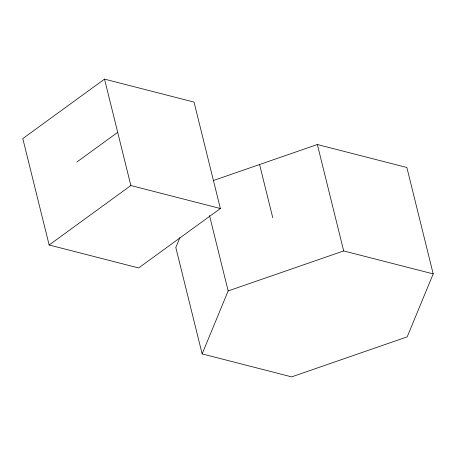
<?xml version="1.0" encoding="UTF-8"?>
<svg xmlns="http://www.w3.org/2000/svg" width="456" height="456" viewBox="0 0 456 456"><rect width="100%" height="100%" fill="white"/><g stroke="black" fill="none" stroke-linecap="round" stroke-linejoin="round"><path stroke-width="0.68" d="M179.875 237.656L175.811 247.494L202.145 353.902L291.658 376.873L407.185 336.87L433.2 273.902L406.866 167.494L317.353 144.523L213.243 180.57M202.145 353.902L228.16 290.928L209.521 215.614M104.521 79.127L22.8 138.578L49.134 244.986L138.647 267.957L220.368 208.506L194.034 102.098L104.521 79.127L130.855 185.535L220.368 208.506M76.825 162.057L117.688 132.331M49.134 244.986L130.855 185.535M228.16 290.928L343.687 250.931L433.2 273.902M317.353 144.523L343.687 250.931M259.589 164.525L272.756 217.729"/></g></svg>
